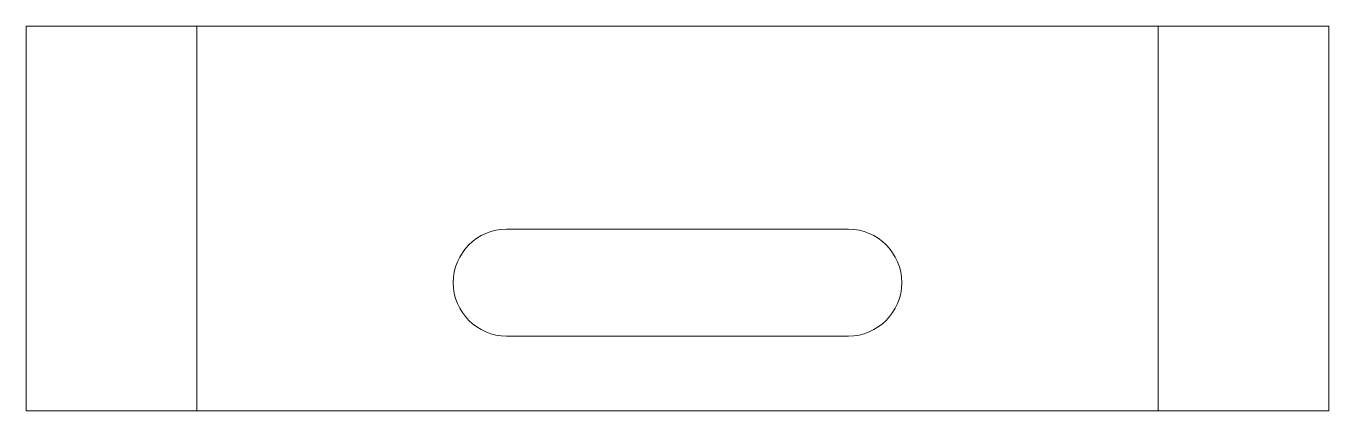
# Paper-space layout '_Superior' of a CAD drawing. Header units: millimetres. Extents: x -15.2 to 15.2, y -9 to 0.
import ezdxf

# ---------------------------------------------------------------- set-up
doc = ezdxf.new("R2010")
doc.units = ezdxf.units.MM

psp = doc.layouts.new('_Superior')

# ---------------------------------------------------------------- linework, layer by layer
at = {"color": 7, "linetype": 'Continuous', "lineweight": 15}
for p, q in [((-15.25, -9), (-15.25, 0)), ((15.25, 0), (-15.25, 0)), ((-11.25, -9), (-11.25, 0)), ((11.25, -9), (11.25, 0)), ((15.25, -9), (15.25, 0)), ((4, -4.75), (-4, -4.75)), ((-4, -7.25), (4, -7.25)), ((15.25, -9), (-15.25, -9))]:
    psp.add_line(p, q, dxfattribs=at)
for centre, start, end in [((-4, -6), 90, 270), ((4, -6), 270, 90)]:
    psp.add_arc(centre, 1.25, start, end, dxfattribs=at)

doc.saveas('drawing.dxf')
